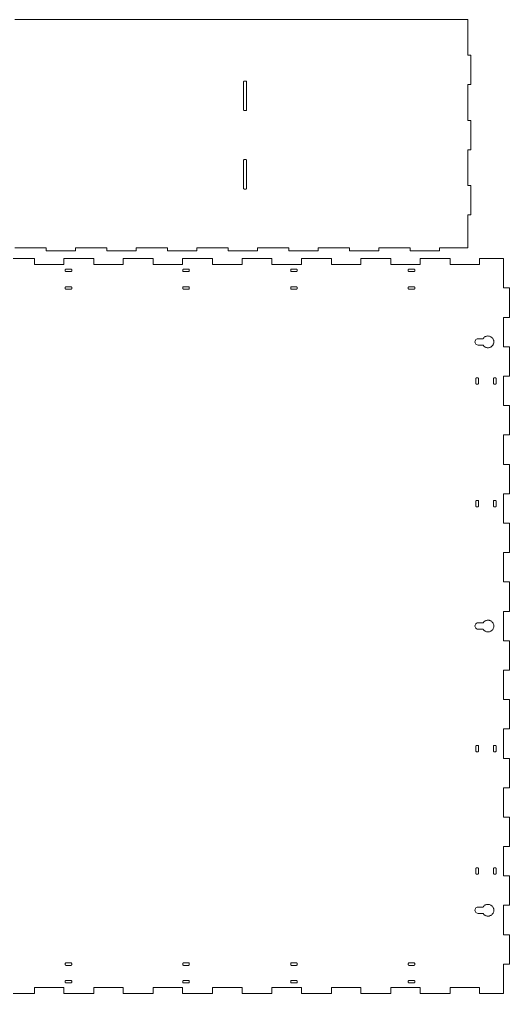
# Model space of a CAD drawing. Header units: millimetres. Extents: x 0 to 3016, y 0 to 2004.
# Drawn here: x 1508 to 2008, y 0 to 994 of the extents above; entities that cross this region are included whole.
import ezdxf

# ---------------------------------------------------------------- set-up
doc = ezdxf.new("R2010")
doc.units = ezdxf.units.MM
doc.layers.add('CORTE', color=1, linetype='Continuous', lineweight=0)

msp = doc.modelspace()

# ---------------------------------------------------------------- linework, layer by layer
at = {"layer": 'CORTE'}
for points in [[(1503.2, 761), (1535.1, 761), (1535.1, 758), (1565.1, 758), (1565.1, 761), (1597, 761), (1597, 758), (1627, 758), (1627, 761), (1658.9, 761), (1658.9, 758), (1688.9, 758), (1688.9, 761), (1720.8, 761), (1720.8, 758), (1750.8, 758), (1750.8, 761), (1782.7, 761), (1782.7, 758), (1812.7, 758), (1812.7, 761), (1844.6, 761), (1844.6, 758), (1874.6, 758), (1874.6, 761), (1906.5, 761), (1906.5, 758), (1936.5, 758), (1936.5, 761), (1965.4, 761), (1965.4, 761), (1965.4, 794.5), (1968.4, 794.5), (1968.4, 824.5), (1965.4, 824.5), (1965.4, 861), (1968.4, 861), (1968.4, 891), (1965.4, 891), (1965.4, 927.5), (1968.4, 927.5), (1968.4, 957.5), (1965.4, 957.5), (1965.4, 994), (1936.5, 994), (1906.5, 994), (1874.6, 994), (1844.6, 994), (1812.7, 994), (1782.7, 994), (1750.8, 994), (1720.8, 994), (1688.9, 994), (1658.9, 994), (1627, 994), (1597, 994), (1565.1, 994), (1535.1, 994), (1503.2, 994)], [(1492.705882, 0), (1523.294118, 0), (1523.294118, 6), (1553.294118, 6), (1553.294118, 0), (1583.882353, 0), (1583.882353, 6), (1613.882353, 6), (1613.882353, 0), (1644.470588, 0), (1644.470588, 6), (1674.470588, 6), (1674.470588, 0), (1705.058824, 0), (1705.058824, 6), (1735.058824, 6), (1735.058824, 0), (1765.647059, 0), (1765.647059, 6), (1795.647059, 6), (1795.647059, 0), (1826.235294, 0), (1826.235294, 6), (1856.235294, 6), (1856.235294, 0), (1886.823529, 0), (1886.823529, 6), (1916.823529, 6), (1916.823529, 0), (1947.411765, 0), (1947.411765, 6), (1977.411765, 6), (1977.411765, 0), (2002, 0), (2002, 0), (2002, 30), (2008, 30), (2008, 60), (2002, 60), (2002, 90), (2008, 90), (2008, 120), (2002, 120), (2002, 150), (2008, 150), (2008, 180), (2002, 180), (2002, 210), (2008, 210), (2008, 240), (2002, 240), (2002, 270), (2008, 270), (2008, 300), (2002, 300), (2002, 330), (2008, 330), (2008, 360), (2002, 360), (2002, 390), (2008, 390), (2008, 420), (2002, 420), (2002, 450), (2008, 450), (2008, 480), (2002, 480), (2002, 510), (2008, 510), (2008, 540), (2002, 540), (2002, 570), (2008, 570), (2008, 600), (2002, 600), (2002, 630), (2008, 630), (2008, 660), (2002, 660), (2002, 690), (2008, 690), (2008, 720), (2002, 720), (2002, 750), (1977.411765, 750), (1977.411765, 744), (1947.411765, 744), (1947.411765, 750), (1916.823529, 750), (1916.823529, 744), (1886.823529, 744), (1886.823529, 750), (1856.235294, 750), (1856.235294, 744), (1826.235294, 744), (1826.235294, 750), (1795.647059, 750), (1795.647059, 744), (1765.647059, 744), (1765.647059, 750), (1735.058824, 750), (1735.058824, 744), (1705.058824, 744), (1705.058824, 750), (1674.470588, 750), (1674.470588, 744), (1644.470588, 744), (1644.470588, 750), (1613.882353, 750), (1613.882353, 744), (1583.882353, 744), (1583.882353, 750), (1553.294118, 750), (1553.294118, 744), (1523.294118, 744), (1523.294118, 750), (1492.705882, 750)]]:
    msp.add_lwpolyline(points, dxfattribs=at)
for points in [[(1739.7, 930.4), (1739.696227, 930.467179), (1739.684957, 930.533513), (1739.66633, 930.598167), (1739.640581, 930.66033), (1739.608035, 930.719219), (1739.569099, 930.774094), (1739.524264, 930.824264), (1739.474094, 930.869099), (1739.419219, 930.908035), (1739.36033, 930.940581), (1739.298167, 930.96633), (1739.233513, 930.984957), (1739.167179, 930.996227), (1739.1, 931), (1737.3, 931), (1737.232821, 930.996227), (1737.166487, 930.984957), (1737.101833, 930.96633), (1737.03967, 930.940581), (1736.980781, 930.908035), (1736.925906, 930.869099), (1736.875736, 930.824264), (1736.830901, 930.774094), (1736.791965, 930.719219), (1736.759419, 930.66033), (1736.73367, 930.598167), (1736.715043, 930.533513), (1736.703773, 930.467179), (1736.7, 930.4), (1736.7, 901.6), (1736.703773, 901.532821), (1736.715043, 901.466487), (1736.73367, 901.401833), (1736.759419, 901.33967), (1736.791965, 901.280781), (1736.830901, 901.225906), (1736.875736, 901.175736), (1736.925906, 901.130901), (1736.980781, 901.091965), (1737.03967, 901.059419), (1737.101833, 901.03367), (1737.166487, 901.015043), (1737.232821, 901.003773), (1737.3, 901), (1739.1, 901), (1739.167179, 901.003773), (1739.233513, 901.015043), (1739.298167, 901.03367), (1739.36033, 901.059419), (1739.419219, 901.091965), (1739.474094, 901.130901), (1739.524264, 901.175736), (1739.569099, 901.225906), (1739.608035, 901.280781), (1739.640581, 901.33967), (1739.66633, 901.401833), (1739.684957, 901.466487), (1739.696227, 901.532821), (1739.7, 901.6)], [(1739.7, 850.4), (1739.696227, 850.467179), (1739.684957, 850.533513), (1739.66633, 850.598167), (1739.640581, 850.66033), (1739.608035, 850.719219), (1739.569099, 850.774094), (1739.524264, 850.824264), (1739.474094, 850.869099), (1739.419219, 850.908035), (1739.36033, 850.940581), (1739.298167, 850.96633), (1739.233513, 850.984957), (1739.167179, 850.996227), (1739.1, 851), (1737.3, 851), (1737.232821, 850.996227), (1737.166487, 850.984957), (1737.101833, 850.96633), (1737.03967, 850.940581), (1736.980781, 850.908035), (1736.925906, 850.869099), (1736.875736, 850.824264), (1736.830901, 850.774094), (1736.791965, 850.719219), (1736.759419, 850.66033), (1736.73367, 850.598167), (1736.715043, 850.533513), (1736.703773, 850.467179), (1736.7, 850.4), (1736.7, 821.6), (1736.703773, 821.532821), (1736.715043, 821.466487), (1736.73367, 821.401833), (1736.759419, 821.33967), (1736.791965, 821.280781), (1736.830901, 821.225906), (1736.875736, 821.175736), (1736.925906, 821.130901), (1736.980781, 821.091965), (1737.03967, 821.059419), (1737.101833, 821.03367), (1737.166487, 821.015043), (1737.232821, 821.003773), (1737.3, 821), (1739.1, 821), (1739.167179, 821.003773), (1739.233513, 821.015043), (1739.298167, 821.03367), (1739.36033, 821.059419), (1739.419219, 821.091965), (1739.474094, 821.130901), (1739.524264, 821.175736), (1739.569099, 821.225906), (1739.608035, 821.280781), (1739.640581, 821.33967), (1739.66633, 821.401833), (1739.684957, 821.466487), (1739.696227, 821.532821), (1739.7, 821.6)], [(1561.25, 738.65), (1561.246227, 738.717179), (1561.234957, 738.783513), (1561.21633, 738.848167), (1561.190581, 738.91033), (1561.158035, 738.969219), (1561.119099, 739.024094), (1561.074264, 739.074264), (1561.024094, 739.119099), (1560.969219, 739.158035), (1560.91033, 739.190581), (1560.848167, 739.21633), (1560.783513, 739.234957), (1560.717179, 739.246227), (1560.65, 739.25), (1555.35, 739.25), (1555.282821, 739.246227), (1555.216487, 739.234957), (1555.151833, 739.21633), (1555.08967, 739.190581), (1555.030781, 739.158035), (1554.975906, 739.119099), (1554.925736, 739.074264), (1554.880901, 739.024094), (1554.841965, 738.969219), (1554.809419, 738.91033), (1554.78367, 738.848167), (1554.765043, 738.783513), (1554.753773, 738.717179), (1554.75, 738.65), (1554.75, 737.35), (1554.753773, 737.282821), (1554.765043, 737.216487), (1554.78367, 737.151833), (1554.809419, 737.08967), (1554.841965, 737.030781), (1554.880901, 736.975906), (1554.925736, 736.925736), (1554.975906, 736.880901), (1555.030781, 736.841965), (1555.08967, 736.809419), (1555.151833, 736.78367), (1555.216487, 736.765043), (1555.282821, 736.753773), (1555.35, 736.75), (1560.65, 736.75), (1560.717179, 736.753773), (1560.783513, 736.765043), (1560.848167, 736.78367), (1560.91033, 736.809419), (1560.969219, 736.841965), (1561.024094, 736.880901), (1561.074264, 736.925736), (1561.119099, 736.975906), (1561.158035, 737.030781), (1561.190581, 737.08967), (1561.21633, 737.151833), (1561.234957, 737.216487), (1561.246227, 737.282821), (1561.25, 737.35)], [(1681.25, 738.65), (1681.246227, 738.717179), (1681.234957, 738.783513), (1681.21633, 738.848167), (1681.190581, 738.91033), (1681.158035, 738.969219), (1681.119099, 739.024094), (1681.074264, 739.074264), (1681.024094, 739.119099), (1680.969219, 739.158035), (1680.91033, 739.190581), (1680.848167, 739.21633), (1680.783513, 739.234957), (1680.717179, 739.246227), (1680.65, 739.25), (1675.35, 739.25), (1675.282821, 739.246227), (1675.216487, 739.234957), (1675.151833, 739.21633), (1675.08967, 739.190581), (1675.030781, 739.158035), (1674.975906, 739.119099), (1674.925736, 739.074264), (1674.880901, 739.024094), (1674.841965, 738.969219), (1674.809419, 738.91033), (1674.78367, 738.848167), (1674.765043, 738.783513), (1674.753773, 738.717179), (1674.75, 738.65), (1674.75, 737.35), (1674.753773, 737.282821), (1674.765043, 737.216487), (1674.78367, 737.151833), (1674.809419, 737.08967), (1674.841965, 737.030781), (1674.880901, 736.975906), (1674.925736, 736.925736), (1674.975906, 736.880901), (1675.030781, 736.841965), (1675.08967, 736.809419), (1675.151833, 736.78367), (1675.216487, 736.765043), (1675.282821, 736.753773), (1675.35, 736.75), (1680.65, 736.75), (1680.717179, 736.753773), (1680.783513, 736.765043), (1680.848167, 736.78367), (1680.91033, 736.809419), (1680.969219, 736.841965), (1681.024094, 736.880901), (1681.074264, 736.925736), (1681.119099, 736.975906), (1681.158035, 737.030781), (1681.190581, 737.08967), (1681.21633, 737.151833), (1681.234957, 737.216487), (1681.246227, 737.282821), (1681.25, 737.35)], [(1791.25, 738.65), (1791.246227, 738.717179), (1791.234957, 738.783513), (1791.21633, 738.848167), (1791.190581, 738.91033), (1791.158035, 738.969219), (1791.119099, 739.024094), (1791.074264, 739.074264), (1791.024094, 739.119099), (1790.969219, 739.158035), (1790.91033, 739.190581), (1790.848167, 739.21633), (1790.783513, 739.234957), (1790.717179, 739.246227), (1790.65, 739.25), (1785.35, 739.25), (1785.282821, 739.246227), (1785.216487, 739.234957), (1785.151833, 739.21633), (1785.08967, 739.190581), (1785.030781, 739.158035), (1784.975906, 739.119099), (1784.925736, 739.074264), (1784.880901, 739.024094), (1784.841965, 738.969219), (1784.809419, 738.91033), (1784.78367, 738.848167), (1784.765043, 738.783513), (1784.753773, 738.717179), (1784.75, 738.65), (1784.75, 737.35), (1784.753773, 737.282821), (1784.765043, 737.216487), (1784.78367, 737.151833), (1784.809419, 737.08967), (1784.841965, 737.030781), (1784.880901, 736.975906), (1784.925736, 736.925736), (1784.975906, 736.880901), (1785.030781, 736.841965), (1785.08967, 736.809419), (1785.151833, 736.78367), (1785.216487, 736.765043), (1785.282821, 736.753773), (1785.35, 736.75), (1790.65, 736.75), (1790.717179, 736.753773), (1790.783513, 736.765043), (1790.848167, 736.78367), (1790.91033, 736.809419), (1790.969219, 736.841965), (1791.024094, 736.880901), (1791.074264, 736.925736), (1791.119099, 736.975906), (1791.158035, 737.030781), (1791.190581, 737.08967), (1791.21633, 737.151833), (1791.234957, 737.216487), (1791.246227, 737.282821), (1791.25, 737.35)], [(1911.25, 738.65), (1911.246227, 738.717179), (1911.234957, 738.783513), (1911.21633, 738.848167), (1911.190581, 738.91033), (1911.158035, 738.969219), (1911.119099, 739.024094), (1911.074264, 739.074264), (1911.024094, 739.119099), (1910.969219, 739.158035), (1910.91033, 739.190581), (1910.848167, 739.21633), (1910.783513, 739.234957), (1910.717179, 739.246227), (1910.65, 739.25), (1905.35, 739.25), (1905.282821, 739.246227), (1905.216487, 739.234957), (1905.151833, 739.21633), (1905.08967, 739.190581), (1905.030781, 739.158035), (1904.975906, 739.119099), (1904.925736, 739.074264), (1904.880901, 739.024094), (1904.841965, 738.969219), (1904.809419, 738.91033), (1904.78367, 738.848167), (1904.765043, 738.783513), (1904.753773, 738.717179), (1904.75, 738.65), (1904.75, 737.35), (1904.753773, 737.282821), (1904.765043, 737.216487), (1904.78367, 737.151833), (1904.809419, 737.08967), (1904.841965, 737.030781), (1904.880901, 736.975906), (1904.925736, 736.925736), (1904.975906, 736.880901), (1905.030781, 736.841965), (1905.08967, 736.809419), (1905.151833, 736.78367), (1905.216487, 736.765043), (1905.282821, 736.753773), (1905.35, 736.75), (1910.65, 736.75), (1910.717179, 736.753773), (1910.783513, 736.765043), (1910.848167, 736.78367), (1910.91033, 736.809419), (1910.969219, 736.841965), (1911.024094, 736.880901), (1911.074264, 736.925736), (1911.119099, 736.975906), (1911.158035, 737.030781), (1911.190581, 737.08967), (1911.21633, 737.151833), (1911.234957, 737.216487), (1911.246227, 737.282821), (1911.25, 737.35)], [(1561.25, 720.65), (1561.246227, 720.717179), (1561.234957, 720.783513), (1561.21633, 720.848167), (1561.190581, 720.91033), (1561.158035, 720.969219), (1561.119099, 721.024094), (1561.074264, 721.074264), (1561.024094, 721.119099), (1560.969219, 721.158035), (1560.91033, 721.190581), (1560.848167, 721.21633), (1560.783513, 721.234957), (1560.717179, 721.246227), (1560.65, 721.25), (1555.35, 721.25), (1555.282821, 721.246227), (1555.216487, 721.234957), (1555.151833, 721.21633), (1555.08967, 721.190581), (1555.030781, 721.158035), (1554.975906, 721.119099), (1554.925736, 721.074264), (1554.880901, 721.024094), (1554.841965, 720.969219), (1554.809419, 720.91033), (1554.78367, 720.848167), (1554.765043, 720.783513), (1554.753773, 720.717179), (1554.75, 720.65), (1554.75, 719.35), (1554.753773, 719.282821), (1554.765043, 719.216487), (1554.78367, 719.151833), (1554.809419, 719.08967), (1554.841965, 719.030781), (1554.880901, 718.975906), (1554.925736, 718.925736), (1554.975906, 718.880901), (1555.030781, 718.841965), (1555.08967, 718.809419), (1555.151833, 718.78367), (1555.216487, 718.765043), (1555.282821, 718.753773), (1555.35, 718.75), (1560.65, 718.75), (1560.717179, 718.753773), (1560.783513, 718.765043), (1560.848167, 718.78367), (1560.91033, 718.809419), (1560.969219, 718.841965), (1561.024094, 718.880901), (1561.074264, 718.925736), (1561.119099, 718.975906), (1561.158035, 719.030781), (1561.190581, 719.08967), (1561.21633, 719.151833), (1561.234957, 719.216487), (1561.246227, 719.282821), (1561.25, 719.35)], [(1681.25, 720.65), (1681.246227, 720.717179), (1681.234957, 720.783513), (1681.21633, 720.848167), (1681.190581, 720.91033), (1681.158035, 720.969219), (1681.119099, 721.024094), (1681.074264, 721.074264), (1681.024094, 721.119099), (1680.969219, 721.158035), (1680.91033, 721.190581), (1680.848167, 721.21633), (1680.783513, 721.234957), (1680.717179, 721.246227), (1680.65, 721.25), (1675.35, 721.25), (1675.282821, 721.246227), (1675.216487, 721.234957), (1675.151833, 721.21633), (1675.08967, 721.190581), (1675.030781, 721.158035), (1674.975906, 721.119099), (1674.925736, 721.074264), (1674.880901, 721.024094), (1674.841965, 720.969219), (1674.809419, 720.91033), (1674.78367, 720.848167), (1674.765043, 720.783513), (1674.753773, 720.717179), (1674.75, 720.65), (1674.75, 719.35), (1674.753773, 719.282821), (1674.765043, 719.216487), (1674.78367, 719.151833), (1674.809419, 719.08967), (1674.841965, 719.030781), (1674.880901, 718.975906), (1674.925736, 718.925736), (1674.975906, 718.880901), (1675.030781, 718.841965), (1675.08967, 718.809419), (1675.151833, 718.78367), (1675.216487, 718.765043), (1675.282821, 718.753773), (1675.35, 718.75), (1680.65, 718.75), (1680.717179, 718.753773), (1680.783513, 718.765043), (1680.848167, 718.78367), (1680.91033, 718.809419), (1680.969219, 718.841965), (1681.024094, 718.880901), (1681.074264, 718.925736), (1681.119099, 718.975906), (1681.158035, 719.030781), (1681.190581, 719.08967), (1681.21633, 719.151833), (1681.234957, 719.216487), (1681.246227, 719.282821), (1681.25, 719.35)], [(1791.25, 720.65), (1791.246227, 720.717179), (1791.234957, 720.783513), (1791.21633, 720.848167), (1791.190581, 720.91033), (1791.158035, 720.969219), (1791.119099, 721.024094), (1791.074264, 721.074264), (1791.024094, 721.119099), (1790.969219, 721.158035), (1790.91033, 721.190581), (1790.848167, 721.21633), (1790.783513, 721.234957), (1790.717179, 721.246227), (1790.65, 721.25), (1785.35, 721.25), (1785.282821, 721.246227), (1785.216487, 721.234957), (1785.151833, 721.21633), (1785.08967, 721.190581), (1785.030781, 721.158035), (1784.975906, 721.119099), (1784.925736, 721.074264), (1784.880901, 721.024094), (1784.841965, 720.969219), (1784.809419, 720.91033), (1784.78367, 720.848167), (1784.765043, 720.783513), (1784.753773, 720.717179), (1784.75, 720.65), (1784.75, 719.35), (1784.753773, 719.282821), (1784.765043, 719.216487), (1784.78367, 719.151833), (1784.809419, 719.08967), (1784.841965, 719.030781), (1784.880901, 718.975906), (1784.925736, 718.925736), (1784.975906, 718.880901), (1785.030781, 718.841965), (1785.08967, 718.809419), (1785.151833, 718.78367), (1785.216487, 718.765043), (1785.282821, 718.753773), (1785.35, 718.75), (1790.65, 718.75), (1790.717179, 718.753773), (1790.783513, 718.765043), (1790.848167, 718.78367), (1790.91033, 718.809419), (1790.969219, 718.841965), (1791.024094, 718.880901), (1791.074264, 718.925736), (1791.119099, 718.975906), (1791.158035, 719.030781), (1791.190581, 719.08967), (1791.21633, 719.151833), (1791.234957, 719.216487), (1791.246227, 719.282821), (1791.25, 719.35)], [(1911.25, 720.65), (1911.246227, 720.717179), (1911.234957, 720.783513), (1911.21633, 720.848167), (1911.190581, 720.91033), (1911.158035, 720.969219), (1911.119099, 721.024094), (1911.074264, 721.074264), (1911.024094, 721.119099), (1910.969219, 721.158035), (1910.91033, 721.190581), (1910.848167, 721.21633), (1910.783513, 721.234957), (1910.717179, 721.246227), (1910.65, 721.25), (1905.35, 721.25), (1905.282821, 721.246227), (1905.216487, 721.234957), (1905.151833, 721.21633), (1905.08967, 721.190581), (1905.030781, 721.158035), (1904.975906, 721.119099), (1904.925736, 721.074264), (1904.880901, 721.024094), (1904.841965, 720.969219), (1904.809419, 720.91033), (1904.78367, 720.848167), (1904.765043, 720.783513), (1904.753773, 720.717179), (1904.75, 720.65), (1904.75, 719.35), (1904.753773, 719.282821), (1904.765043, 719.216487), (1904.78367, 719.151833), (1904.809419, 719.08967), (1904.841965, 719.030781), (1904.880901, 718.975906), (1904.925736, 718.925736), (1904.975906, 718.880901), (1905.030781, 718.841965), (1905.08967, 718.809419), (1905.151833, 718.78367), (1905.216487, 718.765043), (1905.282821, 718.753773), (1905.35, 718.75), (1910.65, 718.75), (1910.717179, 718.753773), (1910.783513, 718.765043), (1910.848167, 718.78367), (1910.91033, 718.809419), (1910.969219, 718.841965), (1911.024094, 718.880901), (1911.074264, 718.925736), (1911.119099, 718.975906), (1911.158035, 719.030781), (1911.190581, 719.08967), (1911.21633, 719.151833), (1911.234957, 719.216487), (1911.246227, 719.282821), (1911.25, 719.35)], [(1980.95644, 668.25), (1981.332555, 668.770273), (1981.762106, 669.247382), (1982.240175, 669.675865), (1982.761288, 670.050816), (1983.31948, 670.367943), (1983.908359, 670.623614), (1984.521185, 670.814904), (1985.150941, 670.939621), (1985.790418, 670.996338), (1986.432294, 670.984407), (1987.069221, 670.903962), (1987.693907, 670.755926), (1988.2992, 670.541993), (1988.87817, 670.264612), (1989.42419, 669.926959), (1989.931008, 669.532899), (1990.392822, 669.086945), (1990.804344, 668.594201), (1991.160863, 668.060309), (1991.458299, 667.49138), (1991.693244, 666.893929), (1991.863011, 666.274796), (1991.965654, 665.641067), (1992, 665), (1991.965654, 664.358933), (1991.863011, 663.725204), (1991.693244, 663.106071), (1991.458299, 662.50862), (1991.160863, 661.939691), (1990.804344, 661.405799), (1990.392822, 660.913055), (1989.931008, 660.467101), (1989.42419, 660.073041), (1988.87817, 659.735388), (1988.2992, 659.458007), (1987.693907, 659.244074), (1987.069221, 659.096038), (1986.432294, 659.015593), (1985.790418, 659.003662), (1985.150941, 659.060379), (1984.521185, 659.185096), (1983.908359, 659.376386), (1983.31948, 659.632057), (1982.761288, 659.949184), (1982.240175, 660.324135), (1981.762106, 660.752618), (1981.332555, 661.229727), (1980.95644, 661.75), (1976, 661.75), (1976, 661.75), (1975.158838, 661.860741), (1974.375, 662.185417), (1973.701903, 662.701903), (1973.185417, 663.375), (1972.860741, 664.158838), (1972.75, 665), (1972.860741, 665.841162), (1973.185417, 666.625), (1973.701903, 667.298097), (1974.375, 667.814583), (1975.158838, 668.139259), (1976, 668.25), (1980.95644, 668.25)], [(1976.25, 627.65), (1976.246227, 627.717179), (1976.234957, 627.783513), (1976.21633, 627.848167), (1976.190581, 627.91033), (1976.158035, 627.969219), (1976.119099, 628.024094), (1976.074264, 628.074264), (1976.024094, 628.119099), (1975.969219, 628.158035), (1975.91033, 628.190581), (1975.848167, 628.21633), (1975.783513, 628.234957), (1975.717179, 628.246227), (1975.65, 628.25), (1974.35, 628.25), (1974.282821, 628.246227), (1974.216487, 628.234957), (1974.151833, 628.21633), (1974.08967, 628.190581), (1974.030781, 628.158035), (1973.975906, 628.119099), (1973.925736, 628.074264), (1973.880901, 628.024094), (1973.841965, 627.969219), (1973.809419, 627.91033), (1973.78367, 627.848167), (1973.765043, 627.783513), (1973.753773, 627.717179), (1973.75, 627.65), (1973.75, 622.35), (1973.753773, 622.282821), (1973.765043, 622.216487), (1973.78367, 622.151833), (1973.809419, 622.08967), (1973.841965, 622.030781), (1973.880901, 621.975906), (1973.925736, 621.925736), (1973.975906, 621.880901), (1974.030781, 621.841965), (1974.08967, 621.809419), (1974.151833, 621.78367), (1974.216487, 621.765043), (1974.282821, 621.753773), (1974.35, 621.75), (1975.65, 621.75), (1975.717179, 621.753773), (1975.783513, 621.765043), (1975.848167, 621.78367), (1975.91033, 621.809419), (1975.969219, 621.841965), (1976.024094, 621.880901), (1976.074264, 621.925736), (1976.119099, 621.975906), (1976.158035, 622.030781), (1976.190581, 622.08967), (1976.21633, 622.151833), (1976.234957, 622.216487), (1976.246227, 622.282821), (1976.25, 622.35)], [(1994.25, 627.65), (1994.246227, 627.717179), (1994.234957, 627.783513), (1994.21633, 627.848167), (1994.190581, 627.91033), (1994.158035, 627.969219), (1994.119099, 628.024094), (1994.074264, 628.074264), (1994.024094, 628.119099), (1993.969219, 628.158035), (1993.91033, 628.190581), (1993.848167, 628.21633), (1993.783513, 628.234957), (1993.717179, 628.246227), (1993.65, 628.25), (1992.35, 628.25), (1992.282821, 628.246227), (1992.216487, 628.234957), (1992.151833, 628.21633), (1992.08967, 628.190581), (1992.030781, 628.158035), (1991.975906, 628.119099), (1991.925736, 628.074264), (1991.880901, 628.024094), (1991.841965, 627.969219), (1991.809419, 627.91033), (1991.78367, 627.848167), (1991.765043, 627.783513), (1991.753773, 627.717179), (1991.75, 627.65), (1991.75, 622.35), (1991.753773, 622.282821), (1991.765043, 622.216487), (1991.78367, 622.151833), (1991.809419, 622.08967), (1991.841965, 622.030781), (1991.880901, 621.975906), (1991.925736, 621.925736), (1991.975906, 621.880901), (1992.030781, 621.841965), (1992.08967, 621.809419), (1992.151833, 621.78367), (1992.216487, 621.765043), (1992.282821, 621.753773), (1992.35, 621.75), (1993.65, 621.75), (1993.717179, 621.753773), (1993.783513, 621.765043), (1993.848167, 621.78367), (1993.91033, 621.809419), (1993.969219, 621.841965), (1994.024094, 621.880901), (1994.074264, 621.925736), (1994.119099, 621.975906), (1994.158035, 622.030781), (1994.190581, 622.08967), (1994.21633, 622.151833), (1994.234957, 622.216487), (1994.246227, 622.282821), (1994.25, 622.35)], [(1976.25, 502.65), (1976.246227, 502.717179), (1976.234957, 502.783513), (1976.21633, 502.848167), (1976.190581, 502.91033), (1976.158035, 502.969219), (1976.119099, 503.024094), (1976.074264, 503.074264), (1976.024094, 503.119099), (1975.969219, 503.158035), (1975.91033, 503.190581), (1975.848167, 503.21633), (1975.783513, 503.234957), (1975.717179, 503.246227), (1975.65, 503.25), (1974.35, 503.25), (1974.282821, 503.246227), (1974.216487, 503.234957), (1974.151833, 503.21633), (1974.08967, 503.190581), (1974.030781, 503.158035), (1973.975906, 503.119099), (1973.925736, 503.074264), (1973.880901, 503.024094), (1973.841965, 502.969219), (1973.809419, 502.91033), (1973.78367, 502.848167), (1973.765043, 502.783513), (1973.753773, 502.717179), (1973.75, 502.65), (1973.75, 497.35), (1973.753773, 497.282821), (1973.765043, 497.216487), (1973.78367, 497.151833), (1973.809419, 497.08967), (1973.841965, 497.030781), (1973.880901, 496.975906), (1973.925736, 496.925736), (1973.975906, 496.880901), (1974.030781, 496.841965), (1974.08967, 496.809419), (1974.151833, 496.78367), (1974.216487, 496.765043), (1974.282821, 496.753773), (1974.35, 496.75), (1975.65, 496.75), (1975.717179, 496.753773), (1975.783513, 496.765043), (1975.848167, 496.78367), (1975.91033, 496.809419), (1975.969219, 496.841965), (1976.024094, 496.880901), (1976.074264, 496.925736), (1976.119099, 496.975906), (1976.158035, 497.030781), (1976.190581, 497.08967), (1976.21633, 497.151833), (1976.234957, 497.216487), (1976.246227, 497.282821), (1976.25, 497.35)], [(1994.25, 502.65), (1994.246227, 502.717179), (1994.234957, 502.783513), (1994.21633, 502.848167), (1994.190581, 502.91033), (1994.158035, 502.969219), (1994.119099, 503.024094), (1994.074264, 503.074264), (1994.024094, 503.119099), (1993.969219, 503.158035), (1993.91033, 503.190581), (1993.848167, 503.21633), (1993.783513, 503.234957), (1993.717179, 503.246227), (1993.65, 503.25), (1992.35, 503.25), (1992.282821, 503.246227), (1992.216487, 503.234957), (1992.151833, 503.21633), (1992.08967, 503.190581), (1992.030781, 503.158035), (1991.975906, 503.119099), (1991.925736, 503.074264), (1991.880901, 503.024094), (1991.841965, 502.969219), (1991.809419, 502.91033), (1991.78367, 502.848167), (1991.765043, 502.783513), (1991.753773, 502.717179), (1991.75, 502.65), (1991.75, 497.35), (1991.753773, 497.282821), (1991.765043, 497.216487), (1991.78367, 497.151833), (1991.809419, 497.08967), (1991.841965, 497.030781), (1991.880901, 496.975906), (1991.925736, 496.925736), (1991.975906, 496.880901), (1992.030781, 496.841965), (1992.08967, 496.809419), (1992.151833, 496.78367), (1992.216487, 496.765043), (1992.282821, 496.753773), (1992.35, 496.75), (1993.65, 496.75), (1993.717179, 496.753773), (1993.783513, 496.765043), (1993.848167, 496.78367), (1993.91033, 496.809419), (1993.969219, 496.841965), (1994.024094, 496.880901), (1994.074264, 496.925736), (1994.119099, 496.975906), (1994.158035, 497.030781), (1994.190581, 497.08967), (1994.21633, 497.151833), (1994.234957, 497.216487), (1994.246227, 497.282821), (1994.25, 497.35)], [(1980.95644, 378.25), (1981.332555, 378.770273), (1981.762106, 379.247382), (1982.240175, 379.675865), (1982.761288, 380.050816), (1983.31948, 380.367943), (1983.908359, 380.623614), (1984.521185, 380.814904), (1985.150941, 380.939621), (1985.790418, 380.996338), (1986.432294, 380.984407), (1987.069221, 380.903962), (1987.693907, 380.755926), (1988.2992, 380.541993), (1988.87817, 380.264612), (1989.42419, 379.926959), (1989.931008, 379.532899), (1990.392822, 379.086945), (1990.804344, 378.594201), (1991.160863, 378.060309), (1991.458299, 377.49138), (1991.693244, 376.893929), (1991.863011, 376.274796), (1991.965654, 375.641067), (1992, 375), (1991.965654, 374.358933), (1991.863011, 373.725204), (1991.693244, 373.106071), (1991.458299, 372.50862), (1991.160863, 371.939691), (1990.804344, 371.405799), (1990.392822, 370.913055), (1989.931008, 370.467101), (1989.42419, 370.073041), (1988.87817, 369.735388), (1988.2992, 369.458007), (1987.693907, 369.244074), (1987.069221, 369.096038), (1986.432294, 369.015593), (1985.790418, 369.003662), (1985.150941, 369.060379), (1984.521185, 369.185096), (1983.908359, 369.376386), (1983.31948, 369.632057), (1982.761288, 369.949184), (1982.240175, 370.324135), (1981.762106, 370.752618), (1981.332555, 371.229727), (1980.95644, 371.75), (1976, 371.75), (1976, 371.75), (1975.158838, 371.860741), (1974.375, 372.185417), (1973.701903, 372.701903), (1973.185417, 373.375), (1972.860741, 374.158838), (1972.75, 375), (1972.860741, 375.841162), (1973.185417, 376.625), (1973.701903, 377.298097), (1974.375, 377.814583), (1975.158838, 378.139259), (1976, 378.25), (1980.95644, 378.25)], [(1976.25, 252.65), (1976.246227, 252.717179), (1976.234957, 252.783513), (1976.21633, 252.848167), (1976.190581, 252.91033), (1976.158035, 252.969219), (1976.119099, 253.024094), (1976.074264, 253.074264), (1976.024094, 253.119099), (1975.969219, 253.158035), (1975.91033, 253.190581), (1975.848167, 253.21633), (1975.783513, 253.234957), (1975.717179, 253.246227), (1975.65, 253.25), (1974.35, 253.25), (1974.282821, 253.246227), (1974.216487, 253.234957), (1974.151833, 253.21633), (1974.08967, 253.190581), (1974.030781, 253.158035), (1973.975906, 253.119099), (1973.925736, 253.074264), (1973.880901, 253.024094), (1973.841965, 252.969219), (1973.809419, 252.91033), (1973.78367, 252.848167), (1973.765043, 252.783513), (1973.753773, 252.717179), (1973.75, 252.65), (1973.75, 247.35), (1973.753773, 247.282821), (1973.765043, 247.216487), (1973.78367, 247.151833), (1973.809419, 247.08967), (1973.841965, 247.030781), (1973.880901, 246.975906), (1973.925736, 246.925736), (1973.975906, 246.880901), (1974.030781, 246.841965), (1974.08967, 246.809419), (1974.151833, 246.78367), (1974.216487, 246.765043), (1974.282821, 246.753773), (1974.35, 246.75), (1975.65, 246.75), (1975.717179, 246.753773), (1975.783513, 246.765043), (1975.848167, 246.78367), (1975.91033, 246.809419), (1975.969219, 246.841965), (1976.024094, 246.880901), (1976.074264, 246.925736), (1976.119099, 246.975906), (1976.158035, 247.030781), (1976.190581, 247.08967), (1976.21633, 247.151833), (1976.234957, 247.216487), (1976.246227, 247.282821), (1976.25, 247.35)], [(1994.25, 252.65), (1994.246227, 252.717179), (1994.234957, 252.783513), (1994.21633, 252.848167), (1994.190581, 252.91033), (1994.158035, 252.969219), (1994.119099, 253.024094), (1994.074264, 253.074264), (1994.024094, 253.119099), (1993.969219, 253.158035), (1993.91033, 253.190581), (1993.848167, 253.21633), (1993.783513, 253.234957), (1993.717179, 253.246227), (1993.65, 253.25), (1992.35, 253.25), (1992.282821, 253.246227), (1992.216487, 253.234957), (1992.151833, 253.21633), (1992.08967, 253.190581), (1992.030781, 253.158035), (1991.975906, 253.119099), (1991.925736, 253.074264), (1991.880901, 253.024094), (1991.841965, 252.969219), (1991.809419, 252.91033), (1991.78367, 252.848167), (1991.765043, 252.783513), (1991.753773, 252.717179), (1991.75, 252.65), (1991.75, 247.35), (1991.753773, 247.282821), (1991.765043, 247.216487), (1991.78367, 247.151833), (1991.809419, 247.08967), (1991.841965, 247.030781), (1991.880901, 246.975906), (1991.925736, 246.925736), (1991.975906, 246.880901), (1992.030781, 246.841965), (1992.08967, 246.809419), (1992.151833, 246.78367), (1992.216487, 246.765043), (1992.282821, 246.753773), (1992.35, 246.75), (1993.65, 246.75), (1993.717179, 246.753773), (1993.783513, 246.765043), (1993.848167, 246.78367), (1993.91033, 246.809419), (1993.969219, 246.841965), (1994.024094, 246.880901), (1994.074264, 246.925736), (1994.119099, 246.975906), (1994.158035, 247.030781), (1994.190581, 247.08967), (1994.21633, 247.151833), (1994.234957, 247.216487), (1994.246227, 247.282821), (1994.25, 247.35)], [(1976.25, 127.65), (1976.246227, 127.717179), (1976.234957, 127.783513), (1976.21633, 127.848167), (1976.190581, 127.91033), (1976.158035, 127.969219), (1976.119099, 128.024094), (1976.074264, 128.074264), (1976.024094, 128.119099), (1975.969219, 128.158035), (1975.91033, 128.190581), (1975.848167, 128.21633), (1975.783513, 128.234957), (1975.717179, 128.246227), (1975.65, 128.25), (1974.35, 128.25), (1974.282821, 128.246227), (1974.216487, 128.234957), (1974.151833, 128.21633), (1974.08967, 128.190581), (1974.030781, 128.158035), (1973.975906, 128.119099), (1973.925736, 128.074264), (1973.880901, 128.024094), (1973.841965, 127.969219), (1973.809419, 127.91033), (1973.78367, 127.848167), (1973.765043, 127.783513), (1973.753773, 127.717179), (1973.75, 127.65), (1973.75, 122.35), (1973.753773, 122.282821), (1973.765043, 122.216487), (1973.78367, 122.151833), (1973.809419, 122.08967), (1973.841965, 122.030781), (1973.880901, 121.975906), (1973.925736, 121.925736), (1973.975906, 121.880901), (1974.030781, 121.841965), (1974.08967, 121.809419), (1974.151833, 121.78367), (1974.216487, 121.765043), (1974.282821, 121.753773), (1974.35, 121.75), (1975.65, 121.75), (1975.717179, 121.753773), (1975.783513, 121.765043), (1975.848167, 121.78367), (1975.91033, 121.809419), (1975.969219, 121.841965), (1976.024094, 121.880901), (1976.074264, 121.925736), (1976.119099, 121.975906), (1976.158035, 122.030781), (1976.190581, 122.08967), (1976.21633, 122.151833), (1976.234957, 122.216487), (1976.246227, 122.282821), (1976.25, 122.35)], [(1994.25, 127.65), (1994.246227, 127.717179), (1994.234957, 127.783513), (1994.21633, 127.848167), (1994.190581, 127.91033), (1994.158035, 127.969219), (1994.119099, 128.024094), (1994.074264, 128.074264), (1994.024094, 128.119099), (1993.969219, 128.158035), (1993.91033, 128.190581), (1993.848167, 128.21633), (1993.783513, 128.234957), (1993.717179, 128.246227), (1993.65, 128.25), (1992.35, 128.25), (1992.282821, 128.246227), (1992.216487, 128.234957), (1992.151833, 128.21633), (1992.08967, 128.190581), (1992.030781, 128.158035), (1991.975906, 128.119099), (1991.925736, 128.074264), (1991.880901, 128.024094), (1991.841965, 127.969219), (1991.809419, 127.91033), (1991.78367, 127.848167), (1991.765043, 127.783513), (1991.753773, 127.717179), (1991.75, 127.65), (1991.75, 122.35), (1991.753773, 122.282821), (1991.765043, 122.216487), (1991.78367, 122.151833), (1991.809419, 122.08967), (1991.841965, 122.030781), (1991.880901, 121.975906), (1991.925736, 121.925736), (1991.975906, 121.880901), (1992.030781, 121.841965), (1992.08967, 121.809419), (1992.151833, 121.78367), (1992.216487, 121.765043), (1992.282821, 121.753773), (1992.35, 121.75), (1993.65, 121.75), (1993.717179, 121.753773), (1993.783513, 121.765043), (1993.848167, 121.78367), (1993.91033, 121.809419), (1993.969219, 121.841965), (1994.024094, 121.880901), (1994.074264, 121.925736), (1994.119099, 121.975906), (1994.158035, 122.030781), (1994.190581, 122.08967), (1994.21633, 122.151833), (1994.234957, 122.216487), (1994.246227, 122.282821), (1994.25, 122.35)], [(1980.95644, 88.25), (1981.332555, 88.770273), (1981.762106, 89.247382), (1982.240175, 89.675865), (1982.761288, 90.050816), (1983.31948, 90.367943), (1983.908359, 90.623614), (1984.521185, 90.814904), (1985.150941, 90.939621), (1985.790418, 90.996338), (1986.432294, 90.984407), (1987.069221, 90.903962), (1987.693907, 90.755926), (1988.2992, 90.541993), (1988.87817, 90.264612), (1989.42419, 89.926959), (1989.931008, 89.532899), (1990.392822, 89.086945), (1990.804344, 88.594201), (1991.160863, 88.060309), (1991.458299, 87.49138), (1991.693244, 86.893929), (1991.863011, 86.274796), (1991.965654, 85.641067), (1992, 85), (1991.965654, 84.358933), (1991.863011, 83.725204), (1991.693244, 83.106071), (1991.458299, 82.50862), (1991.160863, 81.939691), (1990.804344, 81.405799), (1990.392822, 80.913055), (1989.931008, 80.467101), (1989.42419, 80.073041), (1988.87817, 79.735388), (1988.2992, 79.458007), (1987.693907, 79.244074), (1987.069221, 79.096038), (1986.432294, 79.015593), (1985.790418, 79.003662), (1985.150941, 79.060379), (1984.521185, 79.185096), (1983.908359, 79.376386), (1983.31948, 79.632057), (1982.761288, 79.949184), (1982.240175, 80.324135), (1981.762106, 80.752618), (1981.332555, 81.229727), (1980.95644, 81.75), (1976, 81.75), (1976, 81.75), (1975.158838, 81.860741), (1974.375, 82.185417), (1973.701903, 82.701903), (1973.185417, 83.375), (1972.860741, 84.158838), (1972.75, 85), (1972.860741, 85.841162), (1973.185417, 86.625), (1973.701903, 87.298097), (1974.375, 87.814583), (1975.158838, 88.139259), (1976, 88.25), (1980.95644, 88.25)], [(1561.25, 30.65), (1561.246227, 30.717179), (1561.234957, 30.783513), (1561.21633, 30.848167), (1561.190581, 30.91033), (1561.158035, 30.969219), (1561.119099, 31.024094), (1561.074264, 31.074264), (1561.024094, 31.119099), (1560.969219, 31.158035), (1560.91033, 31.190581), (1560.848167, 31.21633), (1560.783513, 31.234957), (1560.717179, 31.246227), (1560.65, 31.25), (1555.35, 31.25), (1555.282821, 31.246227), (1555.216487, 31.234957), (1555.151833, 31.21633), (1555.08967, 31.190581), (1555.030781, 31.158035), (1554.975906, 31.119099), (1554.925736, 31.074264), (1554.880901, 31.024094), (1554.841965, 30.969219), (1554.809419, 30.91033), (1554.78367, 30.848167), (1554.765043, 30.783513), (1554.753773, 30.717179), (1554.75, 30.65), (1554.75, 29.35), (1554.753773, 29.282821), (1554.765043, 29.216487), (1554.78367, 29.151833), (1554.809419, 29.08967), (1554.841965, 29.030781), (1554.880901, 28.975906), (1554.925736, 28.925736), (1554.975906, 28.880901), (1555.030781, 28.841965), (1555.08967, 28.809419), (1555.151833, 28.78367), (1555.216487, 28.765043), (1555.282821, 28.753773), (1555.35, 28.75), (1560.65, 28.75), (1560.717179, 28.753773), (1560.783513, 28.765043), (1560.848167, 28.78367), (1560.91033, 28.809419), (1560.969219, 28.841965), (1561.024094, 28.880901), (1561.074264, 28.925736), (1561.119099, 28.975906), (1561.158035, 29.030781), (1561.190581, 29.08967), (1561.21633, 29.151833), (1561.234957, 29.216487), (1561.246227, 29.282821), (1561.25, 29.35)], [(1681.25, 30.65), (1681.246227, 30.717179), (1681.234957, 30.783513), (1681.21633, 30.848167), (1681.190581, 30.91033), (1681.158035, 30.969219), (1681.119099, 31.024094), (1681.074264, 31.074264), (1681.024094, 31.119099), (1680.969219, 31.158035), (1680.91033, 31.190581), (1680.848167, 31.21633), (1680.783513, 31.234957), (1680.717179, 31.246227), (1680.65, 31.25), (1675.35, 31.25), (1675.282821, 31.246227), (1675.216487, 31.234957), (1675.151833, 31.21633), (1675.08967, 31.190581), (1675.030781, 31.158035), (1674.975906, 31.119099), (1674.925736, 31.074264), (1674.880901, 31.024094), (1674.841965, 30.969219), (1674.809419, 30.91033), (1674.78367, 30.848167), (1674.765043, 30.783513), (1674.753773, 30.717179), (1674.75, 30.65), (1674.75, 29.35), (1674.753773, 29.282821), (1674.765043, 29.216487), (1674.78367, 29.151833), (1674.809419, 29.08967), (1674.841965, 29.030781), (1674.880901, 28.975906), (1674.925736, 28.925736), (1674.975906, 28.880901), (1675.030781, 28.841965), (1675.08967, 28.809419), (1675.151833, 28.78367), (1675.216487, 28.765043), (1675.282821, 28.753773), (1675.35, 28.75), (1680.65, 28.75), (1680.717179, 28.753773), (1680.783513, 28.765043), (1680.848167, 28.78367), (1680.91033, 28.809419), (1680.969219, 28.841965), (1681.024094, 28.880901), (1681.074264, 28.925736), (1681.119099, 28.975906), (1681.158035, 29.030781), (1681.190581, 29.08967), (1681.21633, 29.151833), (1681.234957, 29.216487), (1681.246227, 29.282821), (1681.25, 29.35)], [(1791.25, 30.65), (1791.246227, 30.717179), (1791.234957, 30.783513), (1791.21633, 30.848167), (1791.190581, 30.91033), (1791.158035, 30.969219), (1791.119099, 31.024094), (1791.074264, 31.074264), (1791.024094, 31.119099), (1790.969219, 31.158035), (1790.91033, 31.190581), (1790.848167, 31.21633), (1790.783513, 31.234957), (1790.717179, 31.246227), (1790.65, 31.25), (1785.35, 31.25), (1785.282821, 31.246227), (1785.216487, 31.234957), (1785.151833, 31.21633), (1785.08967, 31.190581), (1785.030781, 31.158035), (1784.975906, 31.119099), (1784.925736, 31.074264), (1784.880901, 31.024094), (1784.841965, 30.969219), (1784.809419, 30.91033), (1784.78367, 30.848167), (1784.765043, 30.783513), (1784.753773, 30.717179), (1784.75, 30.65), (1784.75, 29.35), (1784.753773, 29.282821), (1784.765043, 29.216487), (1784.78367, 29.151833), (1784.809419, 29.08967), (1784.841965, 29.030781), (1784.880901, 28.975906), (1784.925736, 28.925736), (1784.975906, 28.880901), (1785.030781, 28.841965), (1785.08967, 28.809419), (1785.151833, 28.78367), (1785.216487, 28.765043), (1785.282821, 28.753773), (1785.35, 28.75), (1790.65, 28.75), (1790.717179, 28.753773), (1790.783513, 28.765043), (1790.848167, 28.78367), (1790.91033, 28.809419), (1790.969219, 28.841965), (1791.024094, 28.880901), (1791.074264, 28.925736), (1791.119099, 28.975906), (1791.158035, 29.030781), (1791.190581, 29.08967), (1791.21633, 29.151833), (1791.234957, 29.216487), (1791.246227, 29.282821), (1791.25, 29.35)], [(1911.25, 30.65), (1911.246227, 30.717179), (1911.234957, 30.783513), (1911.21633, 30.848167), (1911.190581, 30.91033), (1911.158035, 30.969219), (1911.119099, 31.024094), (1911.074264, 31.074264), (1911.024094, 31.119099), (1910.969219, 31.158035), (1910.91033, 31.190581), (1910.848167, 31.21633), (1910.783513, 31.234957), (1910.717179, 31.246227), (1910.65, 31.25), (1905.35, 31.25), (1905.282821, 31.246227), (1905.216487, 31.234957), (1905.151833, 31.21633), (1905.08967, 31.190581), (1905.030781, 31.158035), (1904.975906, 31.119099), (1904.925736, 31.074264), (1904.880901, 31.024094), (1904.841965, 30.969219), (1904.809419, 30.91033), (1904.78367, 30.848167), (1904.765043, 30.783513), (1904.753773, 30.717179), (1904.75, 30.65), (1904.75, 29.35), (1904.753773, 29.282821), (1904.765043, 29.216487), (1904.78367, 29.151833), (1904.809419, 29.08967), (1904.841965, 29.030781), (1904.880901, 28.975906), (1904.925736, 28.925736), (1904.975906, 28.880901), (1905.030781, 28.841965), (1905.08967, 28.809419), (1905.151833, 28.78367), (1905.216487, 28.765043), (1905.282821, 28.753773), (1905.35, 28.75), (1910.65, 28.75), (1910.717179, 28.753773), (1910.783513, 28.765043), (1910.848167, 28.78367), (1910.91033, 28.809419), (1910.969219, 28.841965), (1911.024094, 28.880901), (1911.074264, 28.925736), (1911.119099, 28.975906), (1911.158035, 29.030781), (1911.190581, 29.08967), (1911.21633, 29.151833), (1911.234957, 29.216487), (1911.246227, 29.282821), (1911.25, 29.35)], [(1561.25, 12.65), (1561.246227, 12.717179), (1561.234957, 12.783513), (1561.21633, 12.848167), (1561.190581, 12.91033), (1561.158035, 12.969219), (1561.119099, 13.024094), (1561.074264, 13.074264), (1561.024094, 13.119099), (1560.969219, 13.158035), (1560.91033, 13.190581), (1560.848167, 13.21633), (1560.783513, 13.234957), (1560.717179, 13.246227), (1560.65, 13.25), (1555.35, 13.25), (1555.282821, 13.246227), (1555.216487, 13.234957), (1555.151833, 13.21633), (1555.08967, 13.190581), (1555.030781, 13.158035), (1554.975906, 13.119099), (1554.925736, 13.074264), (1554.880901, 13.024094), (1554.841965, 12.969219), (1554.809419, 12.91033), (1554.78367, 12.848167), (1554.765043, 12.783513), (1554.753773, 12.717179), (1554.75, 12.65), (1554.75, 11.35), (1554.753773, 11.282821), (1554.765043, 11.216487), (1554.78367, 11.151833), (1554.809419, 11.08967), (1554.841965, 11.030781), (1554.880901, 10.975906), (1554.925736, 10.925736), (1554.975906, 10.880901), (1555.030781, 10.841965), (1555.08967, 10.809419), (1555.151833, 10.78367), (1555.216487, 10.765043), (1555.282821, 10.753773), (1555.35, 10.75), (1560.65, 10.75), (1560.717179, 10.753773), (1560.783513, 10.765043), (1560.848167, 10.78367), (1560.91033, 10.809419), (1560.969219, 10.841965), (1561.024094, 10.880901), (1561.074264, 10.925736), (1561.119099, 10.975906), (1561.158035, 11.030781), (1561.190581, 11.08967), (1561.21633, 11.151833), (1561.234957, 11.216487), (1561.246227, 11.282821), (1561.25, 11.35)], [(1681.25, 12.65), (1681.246227, 12.717179), (1681.234957, 12.783513), (1681.21633, 12.848167), (1681.190581, 12.91033), (1681.158035, 12.969219), (1681.119099, 13.024094), (1681.074264, 13.074264), (1681.024094, 13.119099), (1680.969219, 13.158035), (1680.91033, 13.190581), (1680.848167, 13.21633), (1680.783513, 13.234957), (1680.717179, 13.246227), (1680.65, 13.25), (1675.35, 13.25), (1675.282821, 13.246227), (1675.216487, 13.234957), (1675.151833, 13.21633), (1675.08967, 13.190581), (1675.030781, 13.158035), (1674.975906, 13.119099), (1674.925736, 13.074264), (1674.880901, 13.024094), (1674.841965, 12.969219), (1674.809419, 12.91033), (1674.78367, 12.848167), (1674.765043, 12.783513), (1674.753773, 12.717179), (1674.75, 12.65), (1674.75, 11.35), (1674.753773, 11.282821), (1674.765043, 11.216487), (1674.78367, 11.151833), (1674.809419, 11.08967), (1674.841965, 11.030781), (1674.880901, 10.975906), (1674.925736, 10.925736), (1674.975906, 10.880901), (1675.030781, 10.841965), (1675.08967, 10.809419), (1675.151833, 10.78367), (1675.216487, 10.765043), (1675.282821, 10.753773), (1675.35, 10.75), (1680.65, 10.75), (1680.717179, 10.753773), (1680.783513, 10.765043), (1680.848167, 10.78367), (1680.91033, 10.809419), (1680.969219, 10.841965), (1681.024094, 10.880901), (1681.074264, 10.925736), (1681.119099, 10.975906), (1681.158035, 11.030781), (1681.190581, 11.08967), (1681.21633, 11.151833), (1681.234957, 11.216487), (1681.246227, 11.282821), (1681.25, 11.35)], [(1791.25, 12.65), (1791.246227, 12.717179), (1791.234957, 12.783513), (1791.21633, 12.848167), (1791.190581, 12.91033), (1791.158035, 12.969219), (1791.119099, 13.024094), (1791.074264, 13.074264), (1791.024094, 13.119099), (1790.969219, 13.158035), (1790.91033, 13.190581), (1790.848167, 13.21633), (1790.783513, 13.234957), (1790.717179, 13.246227), (1790.65, 13.25), (1785.35, 13.25), (1785.282821, 13.246227), (1785.216487, 13.234957), (1785.151833, 13.21633), (1785.08967, 13.190581), (1785.030781, 13.158035), (1784.975906, 13.119099), (1784.925736, 13.074264), (1784.880901, 13.024094), (1784.841965, 12.969219), (1784.809419, 12.91033), (1784.78367, 12.848167), (1784.765043, 12.783513), (1784.753773, 12.717179), (1784.75, 12.65), (1784.75, 11.35), (1784.753773, 11.282821), (1784.765043, 11.216487), (1784.78367, 11.151833), (1784.809419, 11.08967), (1784.841965, 11.030781), (1784.880901, 10.975906), (1784.925736, 10.925736), (1784.975906, 10.880901), (1785.030781, 10.841965), (1785.08967, 10.809419), (1785.151833, 10.78367), (1785.216487, 10.765043), (1785.282821, 10.753773), (1785.35, 10.75), (1790.65, 10.75), (1790.717179, 10.753773), (1790.783513, 10.765043), (1790.848167, 10.78367), (1790.91033, 10.809419), (1790.969219, 10.841965), (1791.024094, 10.880901), (1791.074264, 10.925736), (1791.119099, 10.975906), (1791.158035, 11.030781), (1791.190581, 11.08967), (1791.21633, 11.151833), (1791.234957, 11.216487), (1791.246227, 11.282821), (1791.25, 11.35)], [(1911.25, 12.65), (1911.246227, 12.717179), (1911.234957, 12.783513), (1911.21633, 12.848167), (1911.190581, 12.91033), (1911.158035, 12.969219), (1911.119099, 13.024094), (1911.074264, 13.074264), (1911.024094, 13.119099), (1910.969219, 13.158035), (1910.91033, 13.190581), (1910.848167, 13.21633), (1910.783513, 13.234957), (1910.717179, 13.246227), (1910.65, 13.25), (1905.35, 13.25), (1905.282821, 13.246227), (1905.216487, 13.234957), (1905.151833, 13.21633), (1905.08967, 13.190581), (1905.030781, 13.158035), (1904.975906, 13.119099), (1904.925736, 13.074264), (1904.880901, 13.024094), (1904.841965, 12.969219), (1904.809419, 12.91033), (1904.78367, 12.848167), (1904.765043, 12.783513), (1904.753773, 12.717179), (1904.75, 12.65), (1904.75, 11.35), (1904.753773, 11.282821), (1904.765043, 11.216487), (1904.78367, 11.151833), (1904.809419, 11.08967), (1904.841965, 11.030781), (1904.880901, 10.975906), (1904.925736, 10.925736), (1904.975906, 10.880901), (1905.030781, 10.841965), (1905.08967, 10.809419), (1905.151833, 10.78367), (1905.216487, 10.765043), (1905.282821, 10.753773), (1905.35, 10.75), (1910.65, 10.75), (1910.717179, 10.753773), (1910.783513, 10.765043), (1910.848167, 10.78367), (1910.91033, 10.809419), (1910.969219, 10.841965), (1911.024094, 10.880901), (1911.074264, 10.925736), (1911.119099, 10.975906), (1911.158035, 11.030781), (1911.190581, 11.08967), (1911.21633, 11.151833), (1911.234957, 11.216487), (1911.246227, 11.282821), (1911.25, 11.35)]]:
    msp.add_lwpolyline(points, close=True, dxfattribs=at)

doc.saveas('drawing.dxf')
